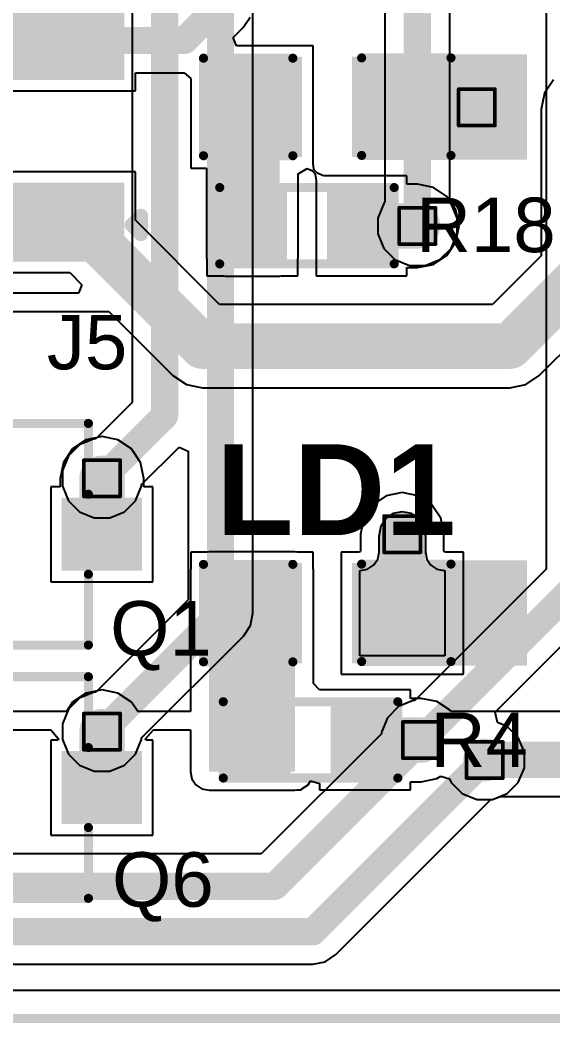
# Model space of a CAD drawing. Header units: inches. Extents: x -1 to 9.6, y 0 to 3.9.
# Drawn here: x 0.571 to 0.864, y -0.002 to 0.549 of the extents above; entities that cross this region are included whole.
import ezdxf

# ---------------------------------------------------------------- set-up
doc = ezdxf.new("R2010")
doc.units = ezdxf.units.IN
doc.header["$MEASUREMENT"] = 0
for name, color, linetype in [('Board Outline', 216, 'Continuous'), ('Bottom Layer', 5, 'Continuous'), ('Bottom Solder', 6, 'Continuous'), ('Drill Drawing', 1, 'Continuous'), ('Pad Holes', 156, 'Continuous'), ('Top Layer', 1, 'Continuous'), ('Top Overlay', 2, 'Continuous'), ('Top Paste', 8, 'Continuous'), ('Top Solder', 216, 'Continuous'), ('Via Holes', 16, 'Continuous')]:
    doc.layers.add(name, color=color, linetype=linetype)
doc.styles.add('Arial', font='', dxfattribs={"height": 0.2})
doc.styles.add('Arial_Bold', font='', dxfattribs={"height": 0.2})
doc.styles.get('Arial').set_extended_font_data('Arial')
doc.styles.get('Arial_Bold').set_extended_font_data('Arial', bold=True)

# ---------------------------------------------------------------- blocks, each defined once
blk = doc.blocks.new('R___0603_20')
at = {"layer": 'Top Layer'}
for points in [[(-0.015, 0.0175), (-0.015, -0.0175), (-0.045, -0.0175), (-0.045, 0.0175)], [(0.045, 0.0175), (0.045, -0.0175), (0.015, -0.0175), (0.015, 0.0175)]]:
    blk.add_hatch(color=1, dxfattribs=at).paths.add_polyline_path(points)
at = {"layer": 'Top Paste'}
for points in [[(-0.015, 0.0175), (-0.015, -0.0175), (-0.045, -0.0175), (-0.045, 0.0175)], [(0.045, 0.0175), (0.045, -0.0175), (0.015, -0.0175), (0.015, 0.0175)]]:
    blk.add_hatch(color=8, dxfattribs=at).paths.add_polyline_path(points)
at = {"layer": 'Top Solder'}
for points in [[(-0.011, 0.0215), (-0.011, -0.0215), (-0.049, -0.0215), (-0.049, 0.0215)], [(0.049, 0.0215), (0.049, -0.0215), (0.011, -0.0215), (0.011, 0.0215)]]:
    blk.add_hatch(color=216, dxfattribs=at).paths.add_polyline_path(points)
at = {"layer": 'Top Overlay', "const_width": 0.005}
for points in [[(-0.048, 0.021), (-0.048, -0.021)], [(0.048, 0.021), (-0.048, 0.021)], [(0.048, 0.021), (0.048, -0.021)], [(0.048, -0.021), (-0.048, -0.021)]]:
    blk.add_lwpolyline(points, dxfattribs=at)
at = {"layer": 'Top Overlay', "const_width": 0.0025}
for points in [[(-0.04925, 0.021, 1), (-0.04675, 0.021, 1)], [(-0.04925, 0.021, 1), (-0.04675, 0.021, 1)], [(0.04675, 0.021, 1), (0.04925, 0.021, 1)], [(0.04675, 0.021, 1), (0.04925, 0.021, 1)], [(-0.04925, -0.021, 1), (-0.04675, -0.021, 1)], [(-0.04925, -0.021, 1), (-0.04675, -0.021, 1)], [(0.04675, -0.021, 1), (0.04925, -0.021, 1)], [(0.04675, -0.021, 1), (0.04925, -0.021, 1)]]:
    blk.add_lwpolyline(points, format="xyb", close=True, dxfattribs=at)
blk = doc.blocks.new('R___0603_29')
at = {"layer": 'Top Layer'}
for points in [[(-0.015, 0.0175), (-0.015, -0.0175), (-0.045, -0.0175), (-0.045, 0.0175)], [(0.045, 0.0175), (0.045, -0.0175), (0.015, -0.0175), (0.015, 0.0175)]]:
    blk.add_hatch(color=1, dxfattribs=at).paths.add_polyline_path(points)
at = {"layer": 'Top Paste'}
for points in [[(-0.015, 0.0175), (-0.015, -0.0175), (-0.045, -0.0175), (-0.045, 0.0175)], [(0.045, 0.0175), (0.045, -0.0175), (0.015, -0.0175), (0.015, 0.0175)]]:
    blk.add_hatch(color=8, dxfattribs=at).paths.add_polyline_path(points)
at = {"layer": 'Top Solder'}
for points in [[(-0.011, 0.0215), (-0.011, -0.0215), (-0.049, -0.0215), (-0.049, 0.0215)], [(0.049, 0.0215), (0.049, -0.0215), (0.011, -0.0215), (0.011, 0.0215)]]:
    blk.add_hatch(color=216, dxfattribs=at).paths.add_polyline_path(points)
at = {"layer": 'Top Overlay', "const_width": 0.005}
for points in [[(-0.048, -0.021), (-0.048, 0.021)], [(-0.048, 0.021), (0.048, 0.021)], [(0.048, -0.021), (0.048, 0.021)], [(-0.048, -0.021), (0.048, -0.021)]]:
    blk.add_lwpolyline(points, dxfattribs=at)
at = {"layer": 'Top Overlay', "const_width": 0.0025}
for points in [[(-0.04925, 0.021, 1), (-0.04675, 0.021, 1)], [(-0.04925, 0.021, 1), (-0.04675, 0.021, 1)], [(0.04675, 0.021, 1), (0.04925, 0.021, 1)], [(0.04675, 0.021, 1), (0.04925, 0.021, 1)], [(-0.04925, -0.021, 1), (-0.04675, -0.021, 1)], [(-0.04925, -0.021, 1), (-0.04675, -0.021, 1)], [(0.04675, -0.021, 1), (0.04925, -0.021, 1)], [(0.04675, -0.021, 1), (0.04925, -0.021, 1)]]:
    blk.add_lwpolyline(points, format="xyb", close=True, dxfattribs=at)
blk = doc.blocks.new('SOT_23_32')
at = {"layer": 'Top Layer'}
for points in [[(-0.01614, 0.05748), (0.01614, 0.05748), (0.01614, 0.02126), (-0.01614, 0.02126)], [(-0.05354, -0.02126), (-0.02126, -0.02126), (-0.02126, -0.05748), (-0.05354, -0.05748)], [(0.02126, -0.02126), (0.05354, -0.02126), (0.05354, -0.05748), (0.02126, -0.05748)]]:
    blk.add_hatch(color=1, dxfattribs=at).paths.add_polyline_path(points)
at = {"layer": 'Top Paste'}
for points in [[(-0.01614, 0.05748), (0.01614, 0.05748), (0.01614, 0.02126), (-0.01614, 0.02126)], [(-0.05354, -0.02126), (-0.02126, -0.02126), (-0.02126, -0.05748), (-0.05354, -0.05748)], [(0.02126, -0.02126), (0.05354, -0.02126), (0.05354, -0.05748), (0.02126, -0.05748)]]:
    blk.add_hatch(color=8, dxfattribs=at).paths.add_polyline_path(points)
at = {"layer": 'Top Solder'}
for points in [[(-0.02014, 0.06148), (0.02014, 0.06148), (0.02014, 0.01726), (-0.02014, 0.01726)], [(-0.05754, -0.01726), (-0.01726, -0.01726), (-0.01726, -0.06148), (-0.05754, -0.06148)], [(0.01726, -0.01726), (0.05754, -0.01726), (0.05754, -0.06148), (0.01726, -0.06148)]]:
    blk.add_hatch(color=216, dxfattribs=at).paths.add_polyline_path(points)
at = {"layer": 'Top Overlay', "const_width": 0.005}
for points in [[(-0.061, -0.023), (-0.061, 0.032)], [(-0.022, 0.032), (-0.061, 0.032)], [(0.061, 0.032), (0.022, 0.032)], [(0.061, -0.023), (0.061, 0.032)], [(0.013, -0.031), (-0.013, -0.031)], [(-0.061, -0.046), (-0.066, -0.041)], [(-0.066, -0.051), (-0.066, -0.041)], [(-0.066, -0.051), (-0.061, -0.046)]]:
    blk.add_lwpolyline(points, dxfattribs=at)
at = {"layer": 'Top Overlay', "const_width": 0.0025}
for points in [[(-0.06225, 0.032, 1), (-0.05975, 0.032, 1)], [(-0.06225, 0.032, 1), (-0.05975, 0.032, 1)], [(-0.02325, 0.032, 1), (-0.02075, 0.032, 1)], [(0.02075, 0.032, 1), (0.02325, 0.032, 1)], [(0.05975, 0.032, 1), (0.06225, 0.032, 1)], [(0.05975, 0.032, 1), (0.06225, 0.032, 1)], [(-0.06225, -0.023, 1), (-0.05975, -0.023, 1)], [(0.05975, -0.023, 1), (0.06225, -0.023, 1)], [(-0.01425, -0.031, 1), (-0.01175, -0.031, 1)], [(0.01175, -0.031, 1), (0.01425, -0.031, 1)], [(-0.06725, -0.041, 1), (-0.06475, -0.041, 1)], [(-0.06725, -0.041, 1), (-0.06475, -0.041, 1)], [(-0.06225, -0.046, 1), (-0.05975, -0.046, 1)], [(-0.06225, -0.046, 1), (-0.05975, -0.046, 1)], [(-0.06725, -0.051, 1), (-0.06475, -0.051, 1)], [(-0.06725, -0.051, 1), (-0.06475, -0.051, 1)]]:
    blk.add_lwpolyline(points, format="xyb", close=True, dxfattribs=at)
blk = doc.blocks.new('SOT_23_35')
at = {"layer": 'Top Layer'}
for points in [[(-0.01614, 0.05748), (0.01614, 0.05748), (0.01614, 0.02126), (-0.01614, 0.02126)], [(-0.05354, -0.02126), (-0.02126, -0.02126), (-0.02126, -0.05748), (-0.05354, -0.05748)], [(0.02126, -0.02126), (0.05354, -0.02126), (0.05354, -0.05748), (0.02126, -0.05748)]]:
    blk.add_hatch(color=1, dxfattribs=at).paths.add_polyline_path(points)
at = {"layer": 'Top Paste'}
for points in [[(-0.01614, 0.05748), (0.01614, 0.05748), (0.01614, 0.02126), (-0.01614, 0.02126)], [(-0.05354, -0.02126), (-0.02126, -0.02126), (-0.02126, -0.05748), (-0.05354, -0.05748)], [(0.02126, -0.02126), (0.05354, -0.02126), (0.05354, -0.05748), (0.02126, -0.05748)]]:
    blk.add_hatch(color=8, dxfattribs=at).paths.add_polyline_path(points)
at = {"layer": 'Top Solder'}
for points in [[(-0.02014, 0.06148), (0.02014, 0.06148), (0.02014, 0.01726), (-0.02014, 0.01726)], [(-0.05754, -0.01726), (-0.01726, -0.01726), (-0.01726, -0.06148), (-0.05754, -0.06148)], [(0.01726, -0.01726), (0.05754, -0.01726), (0.05754, -0.06148), (0.01726, -0.06148)]]:
    blk.add_hatch(color=216, dxfattribs=at).paths.add_polyline_path(points)
at = {"layer": 'Top Overlay', "const_width": 0.005}
for points in [[(-0.022, 0.032), (-0.061, 0.032)], [(-0.061, -0.023), (-0.061, 0.032)], [(0.061, 0.032), (0.022, 0.032)], [(0.061, -0.023), (0.061, 0.032)], [(0.013, -0.031), (-0.013, -0.031)], [(-0.066, -0.051), (-0.066, -0.041)], [(-0.061, -0.046), (-0.066, -0.041)], [(-0.066, -0.051), (-0.061, -0.046)]]:
    blk.add_lwpolyline(points, dxfattribs=at)
at = {"layer": 'Top Overlay', "const_width": 0.0025}
for points in [[(-0.06225, 0.032, 1), (-0.05975, 0.032, 1)], [(-0.06225, 0.032, 1), (-0.05975, 0.032, 1)], [(-0.02325, 0.032, 1), (-0.02075, 0.032, 1)], [(0.02075, 0.032, 1), (0.02325, 0.032, 1)], [(0.05975, 0.032, 1), (0.06225, 0.032, 1)], [(0.05975, 0.032, 1), (0.06225, 0.032, 1)], [(-0.06225, -0.023, 1), (-0.05975, -0.023, 1)], [(0.05975, -0.023, 1), (0.06225, -0.023, 1)], [(-0.01425, -0.031, 1), (-0.01175, -0.031, 1)], [(0.01175, -0.031, 1), (0.01425, -0.031, 1)], [(-0.06725, -0.041, 1), (-0.06475, -0.041, 1)], [(-0.06725, -0.041, 1), (-0.06475, -0.041, 1)], [(-0.06225, -0.046, 1), (-0.05975, -0.046, 1)], [(-0.06225, -0.046, 1), (-0.05975, -0.046, 1)], [(-0.06725, -0.051, 1), (-0.06475, -0.051, 1)], [(-0.06725, -0.051, 1), (-0.06475, -0.051, 1)]]:
    blk.add_lwpolyline(points, format="xyb", close=True, dxfattribs=at)
blk = doc.blocks.new('LED_0805_40')
at = {"layer": 'Top Layer'}
for points in [[(-0.06496, 0.02362), (-0.01772, 0.02362), (-0.01772, -0.02362), (-0.06496, -0.02362)], [(0.01772, 0.02362), (0.06496, 0.02362), (0.06496, -0.02362), (0.01772, -0.02362)]]:
    blk.add_hatch(color=1, dxfattribs=at).paths.add_polyline_path(points)
at = {"layer": 'Top Overlay'}
blk.add_hatch(color=2, dxfattribs=at).paths.add_polyline_path([(0.06815, -0.02899), (0.11, -0.02899), (0.11, 0.02901), (0.06815, 0.02901)])
at = {"layer": 'Top Paste'}
for points in [[(-0.06496, 0.02362), (-0.01772, 0.02362), (-0.01772, -0.02362), (-0.06496, -0.02362)], [(0.01772, 0.02362), (0.06496, 0.02362), (0.06496, -0.02362), (0.01772, -0.02362)]]:
    blk.add_hatch(color=8, dxfattribs=at).paths.add_polyline_path(points)
at = {"layer": 'Top Solder'}
for points in [[(-0.06896, 0.02762), (-0.01372, 0.02762), (-0.01372, -0.02762), (-0.06896, -0.02762)], [(0.01372, 0.02762), (0.06896, 0.02762), (0.06896, -0.02762), (0.01372, -0.02762)]]:
    blk.add_hatch(color=216, dxfattribs=at).paths.add_polyline_path(points)
at = {"layer": 'Top Overlay', "const_width": 0.005}
for points in [[(-0.068, -0.02683), (-0.068, 0.02683)], [(-0.068, 0.02683), (-0.01885, 0.02683)], [(0.019, 0.027), (0.06815, 0.027)], [(0.06815, -0.02666), (0.06815, 0.027)], [(-0.068, -0.02683), (-0.01885, -0.02683)], [(0.019, -0.02666), (0.06815, -0.02666)]]:
    blk.add_lwpolyline(points, dxfattribs=at)
at = {"layer": 'Top Overlay', "const_width": 0.0025}
for points in [[(-0.06925, 0.02683, 1), (-0.06675, 0.02683, 1)], [(-0.06925, 0.02683, 1), (-0.06675, 0.02683, 1)], [(-0.0201, 0.02683, 1), (-0.0176, 0.02683, 1)], [(0.01775, 0.027, 1), (0.02025, 0.027, 1)], [(0.0669, 0.027, 1), (0.0694, 0.027, 1)], [(0.0669, 0.027, 1), (0.0694, 0.027, 1)], [(-0.06925, -0.02683, 1), (-0.06675, -0.02683, 1)], [(-0.06925, -0.02683, 1), (-0.06675, -0.02683, 1)], [(-0.0201, -0.02683, 1), (-0.0176, -0.02683, 1)], [(0.01775, -0.02666, 1), (0.02025, -0.02666, 1)], [(0.0669, -0.02666, 1), (0.0694, -0.02666, 1)], [(0.0669, -0.02666, 1), (0.0694, -0.02666, 1)]]:
    blk.add_lwpolyline(points, format="xyb", close=True, dxfattribs=at)
blk = doc.blocks.new('LED_0805_41')
at = {"layer": 'Top Layer'}
for points in [[(-0.06496, 0.02362), (-0.01772, 0.02362), (-0.01772, -0.02362), (-0.06496, -0.02362)], [(0.01772, 0.02362), (0.06496, 0.02362), (0.06496, -0.02362), (0.01772, -0.02362)]]:
    blk.add_hatch(color=1, dxfattribs=at).paths.add_polyline_path(points)
at = {"layer": 'Top Overlay'}
blk.add_hatch(color=2, dxfattribs=at).paths.add_polyline_path([(0.06814, -0.02899), (0.11, -0.02899), (0.11, 0.02901), (0.06814, 0.02901)])
at = {"layer": 'Top Paste'}
for points in [[(-0.06496, 0.02362), (-0.01772, 0.02362), (-0.01772, -0.02362), (-0.06496, -0.02362)], [(0.01772, 0.02362), (0.06496, 0.02362), (0.06496, -0.02362), (0.01772, -0.02362)]]:
    blk.add_hatch(color=8, dxfattribs=at).paths.add_polyline_path(points)
at = {"layer": 'Top Solder'}
for points in [[(-0.06896, 0.02762), (-0.01372, 0.02762), (-0.01372, -0.02762), (-0.06896, -0.02762)], [(0.01372, 0.02762), (0.06896, 0.02762), (0.06896, -0.02762), (0.01372, -0.02762)]]:
    blk.add_hatch(color=216, dxfattribs=at).paths.add_polyline_path(points)
at = {"layer": 'Top Overlay', "const_width": 0.005}
for points in [[(-0.068, -0.02683), (-0.068, 0.02683)], [(-0.068, 0.02683), (-0.01885, 0.02683)], [(0.019, 0.027), (0.06815, 0.027)], [(0.06815, -0.02666), (0.06815, 0.027)], [(-0.068, -0.02683), (-0.01885, -0.02683)], [(0.019, -0.02666), (0.06815, -0.02666)]]:
    blk.add_lwpolyline(points, dxfattribs=at)
at = {"layer": 'Top Overlay', "const_width": 0.0025}
for points in [[(-0.06925, 0.02683, 1), (-0.06675, 0.02683, 1)], [(-0.06925, 0.02683, 1), (-0.06675, 0.02683, 1)], [(-0.0201, 0.02683, 1), (-0.0176, 0.02683, 1)], [(0.01775, 0.027, 1), (0.02025, 0.027, 1)], [(0.0669, 0.027, 1), (0.0694, 0.027, 1)], [(0.0669, 0.027, 1), (0.0694, 0.027, 1)], [(-0.06925, -0.02683, 1), (-0.06675, -0.02683, 1)], [(-0.06925, -0.02683, 1), (-0.06675, -0.02683, 1)], [(-0.0201, -0.02683, 1), (-0.0176, -0.02683, 1)], [(0.01775, -0.02666, 1), (0.02025, -0.02666, 1)], [(0.0669, -0.02666, 1), (0.0694, -0.02666, 1)], [(0.0669, -0.02666, 1), (0.0694, -0.02666, 1)]]:
    blk.add_lwpolyline(points, format="xyb", close=True, dxfattribs=at)
blk = doc.blocks.new('610010243021_42')
at = {"layer": 'Bottom Solder'}
h = blk.add_hatch(color=6, dxfattribs=at)
edge = h.paths.add_edge_path()
edge.add_arc((-0.05, 0.2), 0.004, 0, 360)
h = blk.add_hatch(color=6, dxfattribs=at)
edge = h.paths.add_edge_path()
edge.add_arc((0.05, 0.2), 0.004, 0, 360)
h = blk.add_hatch(color=6, dxfattribs=at)
edge = h.paths.add_edge_path()
edge.add_arc((-0.05, 0.1), 0.004, 0, 360)
h = blk.add_hatch(color=6, dxfattribs=at)
edge = h.paths.add_edge_path()
edge.add_arc((0.05, 0.1), 0.004, 0, 360)
h = blk.add_hatch(color=6, dxfattribs=at)
edge = h.paths.add_edge_path()
edge.add_arc((-0.05, 0), 0.004, 0, 360)
h = blk.add_hatch(color=6, dxfattribs=at)
edge = h.paths.add_edge_path()
edge.add_arc((0.05, 0), 0.004, 0, 360)
h = blk.add_hatch(color=6, dxfattribs=at)
edge = h.paths.add_edge_path()
edge.add_arc((-0.05, -0.1), 0.004, 0, 360)
h = blk.add_hatch(color=6, dxfattribs=at)
edge = h.paths.add_edge_path()
edge.add_arc((0.05, -0.1), 0.004, 0, 360)
h = blk.add_hatch(color=6, dxfattribs=at)
edge = h.paths.add_edge_path()
edge.add_arc((-0.05, -0.2), 0.004, 0, 360)
h = blk.add_hatch(color=6, dxfattribs=at)
edge = h.paths.add_edge_path()
edge.add_arc((0.05, -0.2), 0.004, 0, 360)
at = {"layer": 'Pad Holes'}
h = blk.add_hatch(color=7, dxfattribs=at)
edge = h.paths.add_edge_path()
edge.add_arc((-0.05, 0.2), 0.02165, 0, 360)
h = blk.add_hatch(color=7, dxfattribs=at)
edge = h.paths.add_edge_path()
edge.add_arc((0.05, 0.2), 0.02165, 0, 360)
h = blk.add_hatch(color=7, dxfattribs=at)
edge = h.paths.add_edge_path()
edge.add_arc((-0.05, 0.1), 0.02165, 0, 360)
h = blk.add_hatch(color=7, dxfattribs=at)
edge = h.paths.add_edge_path()
edge.add_arc((0.05, 0.1), 0.02165, 0, 360)
h = blk.add_hatch(color=7, dxfattribs=at)
edge = h.paths.add_edge_path()
edge.add_arc((-0.05, 0), 0.02165, 0, 360)
h = blk.add_hatch(color=7, dxfattribs=at)
edge = h.paths.add_edge_path()
edge.add_arc((0.05, 0), 0.02165, 0, 360)
h = blk.add_hatch(color=7, dxfattribs=at)
edge = h.paths.add_edge_path()
edge.add_arc((-0.05, -0.1), 0.02165, 0, 360)
h = blk.add_hatch(color=7, dxfattribs=at)
edge = h.paths.add_edge_path()
edge.add_arc((0.05, -0.1), 0.02165, 0, 360)
h = blk.add_hatch(color=7, dxfattribs=at)
edge = h.paths.add_edge_path()
edge.add_arc((-0.05, -0.2), 0.02165, 0, 360)
h = blk.add_hatch(color=7, dxfattribs=at)
edge = h.paths.add_edge_path()
edge.add_arc((0.05, -0.2), 0.02165, 0, 360)
at = {"layer": 'Top Layer'}
for points in [[(-0.16142, 0.18228), (-0.16142, 0.21772), (-0.09055, 0.21772), (-0.09055, 0.18228)], [(0.09055, 0.18228), (0.09055, 0.21772), (0.16142, 0.21772), (0.16142, 0.18228)], [(-0.16142, 0.08228), (-0.16142, 0.11772), (-0.09055, 0.11772), (-0.09055, 0.08228)], [(0.09055, 0.08228), (0.09055, 0.11772), (0.16142, 0.11772), (0.16142, 0.08228)], [(-0.16142, -0.01772), (-0.16142, 0.01772), (-0.09055, 0.01772), (-0.09055, -0.01772)], [(0.09055, -0.01772), (0.09055, 0.01772), (0.16142, 0.01772), (0.16142, -0.01772)], [(-0.16142, -0.11772), (-0.16142, -0.08228), (-0.09055, -0.08228), (-0.09055, -0.11772)], [(0.09055, -0.11772), (0.09055, -0.08228), (0.16142, -0.08228), (0.16142, -0.11772)], [(-0.16142, -0.21772), (-0.16142, -0.18228), (-0.09055, -0.18228), (-0.09055, -0.21772)], [(0.09055, -0.21772), (0.09055, -0.18228), (0.16142, -0.18228), (0.16142, -0.21772)]]:
    blk.add_hatch(color=1, dxfattribs=at).paths.add_polyline_path(points)
at = {"layer": 'Top Paste'}
for points in [[(-0.16142, 0.18228), (-0.16142, 0.21772), (-0.09055, 0.21772), (-0.09055, 0.18228)], [(0.09055, 0.18228), (0.09055, 0.21772), (0.16142, 0.21772), (0.16142, 0.18228)], [(-0.16142, 0.08228), (-0.16142, 0.11772), (-0.09055, 0.11772), (-0.09055, 0.08228)], [(0.09055, 0.08228), (0.09055, 0.11772), (0.16142, 0.11772), (0.16142, 0.08228)], [(-0.16142, -0.01772), (-0.16142, 0.01772), (-0.09055, 0.01772), (-0.09055, -0.01772)], [(0.09055, -0.01772), (0.09055, 0.01772), (0.16142, 0.01772), (0.16142, -0.01772)], [(-0.16142, -0.11772), (-0.16142, -0.08228), (-0.09055, -0.08228), (-0.09055, -0.11772)], [(0.09055, -0.11772), (0.09055, -0.08228), (0.16142, -0.08228), (0.16142, -0.11772)], [(-0.16142, -0.21772), (-0.16142, -0.18228), (-0.09055, -0.18228), (-0.09055, -0.21772)], [(0.09055, -0.21772), (0.09055, -0.18228), (0.16142, -0.18228), (0.16142, -0.21772)]]:
    blk.add_hatch(color=8, dxfattribs=at).paths.add_polyline_path(points)
at = {"layer": 'Top Solder'}
for points in [[(-0.16542, 0.17828), (-0.16542, 0.22172), (-0.08655, 0.22172), (-0.08655, 0.17828)], [(0.08655, 0.17828), (0.08655, 0.22172), (0.16542, 0.22172), (0.16542, 0.17828)], [(-0.16542, 0.07828), (-0.16542, 0.12172), (-0.08655, 0.12172), (-0.08655, 0.07828)], [(0.08655, 0.07828), (0.08655, 0.12172), (0.16542, 0.12172), (0.16542, 0.07828)], [(-0.16542, -0.02172), (-0.16542, 0.02172), (-0.08655, 0.02172), (-0.08655, -0.02172)], [(0.08655, -0.02172), (0.08655, 0.02172), (0.16542, 0.02172), (0.16542, -0.02172)], [(-0.16542, -0.12172), (-0.16542, -0.07828), (-0.08655, -0.07828), (-0.08655, -0.12172)], [(0.08655, -0.12172), (0.08655, -0.07828), (0.16542, -0.07828), (0.16542, -0.12172)], [(-0.16542, -0.22172), (-0.16542, -0.17828), (-0.08655, -0.17828), (-0.08655, -0.22172)], [(0.08655, -0.22172), (0.08655, -0.17828), (0.16542, -0.17828), (0.16542, -0.22172)]]:
    blk.add_hatch(color=216, dxfattribs=at).paths.add_polyline_path(points)
h = blk.add_hatch(color=216, dxfattribs=at)
edge = h.paths.add_edge_path()
edge.add_arc((-0.05, 0.2), 0.004, 0, 360)
h = blk.add_hatch(color=216, dxfattribs=at)
edge = h.paths.add_edge_path()
edge.add_arc((0.05, 0.2), 0.004, 0, 360)
h = blk.add_hatch(color=216, dxfattribs=at)
edge = h.paths.add_edge_path()
edge.add_arc((-0.05, 0.1), 0.004, 0, 360)
h = blk.add_hatch(color=216, dxfattribs=at)
edge = h.paths.add_edge_path()
edge.add_arc((0.05, 0.1), 0.004, 0, 360)
h = blk.add_hatch(color=216, dxfattribs=at)
edge = h.paths.add_edge_path()
edge.add_arc((-0.05, 0), 0.004, 0, 360)
h = blk.add_hatch(color=216, dxfattribs=at)
edge = h.paths.add_edge_path()
edge.add_arc((0.05, 0), 0.004, 0, 360)
h = blk.add_hatch(color=216, dxfattribs=at)
edge = h.paths.add_edge_path()
edge.add_arc((-0.05, -0.1), 0.004, 0, 360)
h = blk.add_hatch(color=216, dxfattribs=at)
edge = h.paths.add_edge_path()
edge.add_arc((0.05, -0.1), 0.004, 0, 360)
h = blk.add_hatch(color=216, dxfattribs=at)
edge = h.paths.add_edge_path()
edge.add_arc((-0.05, -0.2), 0.004, 0, 360)
h = blk.add_hatch(color=216, dxfattribs=at)
edge = h.paths.add_edge_path()
edge.add_arc((0.05, -0.2), 0.004, 0, 360)
at = {"layer": 'Top Overlay'}
for points, const_width in [([(0, 0.25), (-0.09843, 0.25)], 0.005), ([(0.09843, 0.25), (0, 0.25)], 0.005), ([(-0.1695, 0.2015), (-0.1745, 0.2065)], 0.00787), ([(-0.1745, 0.2065), (-0.1745, 0.1965)], 0.00787), ([(-0.1695, 0.2015), (-0.1745, 0.1965)], 0.00787), ([(0, -0.25), (-0.09843, -0.25)], 0.005), ([(0.09843, -0.25), (0, -0.25)], 0.005)]:
    blk.add_lwpolyline(points, dxfattribs=dict(at, const_width=const_width))
for points, const_width in [([(-0.09968, 0.25, 1), (-0.09718, 0.25, 1)], 0.0025), ([(-0.00125, 0.25, 1), (0.00125, 0.25, 1)], 0.0025), ([(-0.00125, 0.25, 1), (0.00125, 0.25, 1)], 0.0025), ([(0.09718, 0.25, 1), (0.09968, 0.25, 1)], 0.0025), ([(-0.17647, 0.2065, 1), (-0.17253, 0.2065, 1)], 0.00394), ([(-0.17647, 0.2065, 1), (-0.17253, 0.2065, 1)], 0.00394), ([(-0.17147, 0.2015, 1), (-0.16753, 0.2015, 1)], 0.00394), ([(-0.17147, 0.2015, 1), (-0.16753, 0.2015, 1)], 0.00394), ([(-0.17647, 0.1965, 1), (-0.17253, 0.1965, 1)], 0.00394), ([(-0.17647, 0.1965, 1), (-0.17253, 0.1965, 1)], 0.00394), ([(-0.09968, -0.25, 1), (-0.09718, -0.25, 1)], 0.0025), ([(-0.00125, -0.25, 1), (0.00125, -0.25, 1)], 0.0025), ([(-0.00125, -0.25, 1), (0.00125, -0.25, 1)], 0.0025), ([(0.09718, -0.25, 1), (0.09968, -0.25, 1)], 0.0025)]:
    blk.add_lwpolyline(points, format="xyb", close=True, dxfattribs=dict(at, const_width=const_width))

msp = doc.modelspace()

# ---------------------------------------------------------------- hatches: boundary and pattern name
at = {"layer": 'Bottom Layer'}
h = msp.add_hatch(color=5, dxfattribs=at)
edge = h.paths.add_edge_path()
edge.add_arc((0.82198, 0.50142), 0.01181, 0, 360)
h = msp.add_hatch(color=5, dxfattribs=at)
edge = h.paths.add_edge_path()
edge.add_arc((0.78932, 0.43617), 0.01181, 0, 360)
h = msp.add_hatch(color=5, dxfattribs=at)
edge = h.paths.add_edge_path()
edge.add_arc((0.61581, 0.29725), 0.01181, 0, 360)
h = msp.add_hatch(color=5, dxfattribs=at)
edge = h.paths.add_edge_path()
edge.add_arc((0.78097, 0.26649), 0.01181, 0, 360)
h = msp.add_hatch(color=5, dxfattribs=at)
edge = h.paths.add_edge_path()
edge.add_arc((0.61581, 0.15784), 0.01181, 0, 360)
h = msp.add_hatch(color=5, dxfattribs=at)
edge = h.paths.add_edge_path()
edge.add_arc((0.7913, 0.15317), 0.01181, 0, 360)
h = msp.add_hatch(color=5, dxfattribs=at)
edge = h.paths.add_edge_path()
edge.add_arc((0.82632, 0.14221), 0.01181, 0, 360)
at = {"layer": 'Top Layer'}
h = msp.add_hatch(color=1, dxfattribs=at)
edge = h.paths.add_edge_path()
edge.add_arc((0.82198, 0.50142), 0.01181, 0, 360)
for points in [[(0.68355, 0.4188), (0.71355, 0.4188), (0.71355, 0.5004), (0.68355, 0.5004)], [(0.67467, 0.1358), (0.72192, 0.1358), (0.72192, 0.24669), (0.67467, 0.24669)], [(0.92635, 0.13231), (0.92635, 0.15224), (0.82632, 0.15224), (0.82632, 0.13231)]]:
    msp.add_hatch(color=1, dxfattribs=at).paths.add_polyline_path(points)
h = msp.add_hatch(color=1, dxfattribs=at)
edge = h.paths.add_edge_path()
edge.add_arc((0.78932, 0.43617), 0.01181, 0, 360)
h = msp.add_hatch(color=1, dxfattribs=at)
edge = h.paths.add_edge_path()
edge.add_arc((0.61581, 0.29725), 0.01181, 0, 360)
h = msp.add_hatch(color=1, dxfattribs=at)
edge = h.paths.add_edge_path()
edge.add_arc((0.78097, 0.26649), 0.01181, 0, 360)
h = msp.add_hatch(color=1, dxfattribs=at)
edge = h.paths.add_edge_path()
edge.add_arc((0.61581, 0.15784), 0.01181, 0, 360)
h = msp.add_hatch(color=1, dxfattribs=at)
edge = h.paths.add_edge_path()
edge.add_arc((0.7913, 0.15317), 0.01181, 0, 360)
h = msp.add_hatch(color=1, dxfattribs=at)
edge = h.paths.add_edge_path()
edge.add_arc((0.82632, 0.14221), 0.01181, 0, 360)
at = {"layer": 'Via Holes'}
h = msp.add_hatch(color=7, dxfattribs=at)
edge = h.paths.add_edge_path()
edge.add_arc((0.82198, 0.50142), 0.00591, 0, 360)
h = msp.add_hatch(color=7, dxfattribs=at)
edge = h.paths.add_edge_path()
edge.add_arc((0.78932, 0.43617), 0.00591, 0, 360)
h = msp.add_hatch(color=7, dxfattribs=at)
edge = h.paths.add_edge_path()
edge.add_arc((0.61581, 0.29725), 0.00591, 0, 360)
h = msp.add_hatch(color=7, dxfattribs=at)
edge = h.paths.add_edge_path()
edge.add_arc((0.78097, 0.26649), 0.00591, 0, 360)
h = msp.add_hatch(color=7, dxfattribs=at)
edge = h.paths.add_edge_path()
edge.add_arc((0.61581, 0.15784), 0.00591, 0, 360)
h = msp.add_hatch(color=7, dxfattribs=at)
edge = h.paths.add_edge_path()
edge.add_arc((0.7913, 0.15317), 0.00591, 0, 360)
h = msp.add_hatch(color=7, dxfattribs=at)
edge = h.paths.add_edge_path()
edge.add_arc((0.82632, 0.14221), 0.00591, 0, 360)

# ---------------------------------------------------------------- linework, layer by layer
at = {"layer": 'Board Outline', "const_width": 0.005}
msp.add_lwpolyline([(0.23154, 0), (2.21124, 0)], dxfattribs=at)
at = {"layer": 'Bottom Layer'}
for p, q in [((0.69884, 0.22303), (0.69884, 0.69029)), ((0.63237, 0.6132), (0.63237, 0.33904)), ((0.86016, 0.61134), (0.86016, 0.24726)), ((0.77147, 0.57259), (0.77147, 0.44917)), ((0.80716, 0.44917), (0.80716, 0.5652)), ((0.77083, 0.44852), (0.76751, 0.44051)), ((0.77147, 0.44917), (0.77083, 0.44852)), ((0.80781, 0.44852), (0.80716, 0.44917)), ((0.81113, 0.44051), (0.80781, 0.44852)), ((0.76751, 0.44051), (0.76751, 0.43183)), ((0.81113, 0.43183), (0.81113, 0.44051)), ((0.76751, 0.43183), (0.77083, 0.42381)), ((0.80781, 0.42381), (0.81113, 0.43183)), ((0.77083, 0.42381), (0.77696, 0.41768)), ((0.80167, 0.41768), (0.80781, 0.42381)), ((0.77696, 0.41768), (0.78498, 0.41436)), ((0.78498, 0.41436), (0.79365, 0.41436)), ((0.79365, 0.41436), (0.80167, 0.41768)), ((0.63237, 0.33904), (0.61239, 0.31906)), ((0.60346, 0.31574), (0.59732, 0.3096)), ((0.61148, 0.31906), (0.60346, 0.31574)), ((0.61239, 0.31906), (0.61148, 0.31906)), ((0.59732, 0.3096), (0.594, 0.30159)), ((0.63762, 0.29383), (0.65816, 0.31436)), ((0.65816, 0.31436), (0.66316, 0.31229)), ((0.66316, 0.31229), (0.66316, 0.23042)), ((0.594, 0.30159), (0.594, 0.29291)), ((0.594, 0.29291), (0.59732, 0.28489)), ((0.6343, 0.28489), (0.63762, 0.29291)), ((0.63762, 0.29291), (0.63762, 0.29383)), ((0.59732, 0.28489), (0.60346, 0.27876)), ((0.62817, 0.27876), (0.6343, 0.28489)), ((0.60346, 0.27876), (0.61148, 0.27544)), ((0.62015, 0.27544), (0.62817, 0.27876)), ((0.61148, 0.27544), (0.62015, 0.27544)), ((0.86016, 0.24726), (0.78787, 0.17498)), ((0.66316, 0.23042), (0.61239, 0.17965)), ((0.832, 0.16864), (0.89062, 0.22725)), ((0.69748, 0.2162), (0.69884, 0.22303)), ((0.69362, 0.21041), (0.69748, 0.2162)), ((0.63762, 0.15442), (0.69362, 0.21041)), ((0.69362, 0.21041), (0.69362, 0.21041)), ((0.61148, 0.17965), (0.60346, 0.17633)), ((0.61239, 0.17965), (0.61148, 0.17965)), ((0.60346, 0.17633), (0.59732, 0.1702)), ((0.77894, 0.17166), (0.77281, 0.16552)), ((0.78696, 0.17498), (0.77894, 0.17166)), ((0.78787, 0.17498), (0.78696, 0.17498)), ((0.59732, 0.1702), (0.594, 0.16218)), ((0.83334, 0.16291), (0.832, 0.16864)), ((0.594, 0.16218), (0.594, 0.1535)), ((0.77281, 0.16552), (0.76949, 0.1575)), ((0.83868, 0.1607), (0.83334, 0.16291)), ((0.84482, 0.15456), (0.83868, 0.1607)), ((0.76949, 0.15659), (0.70344, 0.09054)), ((0.76949, 0.1575), (0.76949, 0.15659)), ((0.84814, 0.14655), (0.84482, 0.15456)), ((0.594, 0.1535), (0.59732, 0.14549)), ((0.6343, 0.14549), (0.63762, 0.1535)), ((0.63762, 0.1535), (0.63762, 0.15442)), ((0.59732, 0.14549), (0.60346, 0.13935)), ((0.62817, 0.13935), (0.6343, 0.14549)), ((0.84814, 0.13787), (0.84814, 0.14655)), ((0.60346, 0.13935), (0.61148, 0.13603)), ((0.62015, 0.13603), (0.62817, 0.13935)), ((0.61148, 0.13603), (0.62015, 0.13603)), ((0.84482, 0.12985), (0.84814, 0.13787)), ((0.83868, 0.12372), (0.84482, 0.12985)), ((0.83066, 0.1204), (0.83868, 0.12372)), ((0.74444, 0.03508), (0.82975, 0.1204)), ((0.82975, 0.1204), (0.83066, 0.1204)), ((0.70344, 0.09054), (0.46659, 0.09054)), ((0.73865, 0.03122), (0.74444, 0.03508)), ((0.44885, 0.02986), (0.73182, 0.02986)), ((0.73182, 0.02986), (0.73865, 0.03122)), ((2.19594, 0.01529), (0.24683, 0.01529))]:
    msp.add_line(p, q, dxfattribs=at)
at = {"layer": 'Bottom Layer', "const_width": 0.015}
for points in [[(0.681, 0.22303), (0.681, 0.69029)], [(0.65021, 0.33165), (0.65021, 0.62059)], [(0.78932, 0.43617), (0.78932, 0.57259)], [(0.61581, 0.29725), (0.65021, 0.33165)], [(0.7913, 0.15317), (0.878, 0.23987)], [(0.61581, 0.15784), (0.681, 0.22303)], [(0.71083, 0.0727), (0.7913, 0.15317)], [(0.73182, 0.0477), (0.82632, 0.14221)], [(0.4592, 0.0727), (0.71083, 0.0727)], [(0.44884, 0.0477), (0.73182, 0.0477)]]:
    msp.add_lwpolyline(points, dxfattribs=at)
at = {"layer": 'Bottom Layer', "const_width": 0.0075}
for points in [[(0.78557, 0.43617, 1), (0.79307, 0.43617, 1)], [(0.64646, 0.33165, 1), (0.65396, 0.33165, 1)], [(0.64646, 0.33165, 1), (0.65396, 0.33165, 1)], [(0.61206, 0.29725, 1), (0.61956, 0.29725, 1)], [(0.67725, 0.22303, 1), (0.68475, 0.22303, 1)], [(0.67725, 0.22303, 1), (0.68475, 0.22303, 1)], [(0.61206, 0.15784, 1), (0.61956, 0.15784, 1)], [(0.78755, 0.15317, 1), (0.79505, 0.15317, 1)], [(0.78755, 0.15317, 1), (0.79505, 0.15317, 1)], [(0.82257, 0.14221, 1), (0.83007, 0.14221, 1)], [(0.70708, 0.0727, 1), (0.71458, 0.0727, 1)], [(0.70708, 0.0727, 1), (0.71458, 0.0727, 1)], [(0.72807, 0.0477, 1), (0.73557, 0.0477, 1)], [(0.72807, 0.0477, 1), (0.73557, 0.0477, 1)]]:
    msp.add_lwpolyline(points, format="xyb", close=True, dxfattribs=at)
at = {"layer": 'Drill Drawing', "const_width": 0.002}
for points in [[(0.81198, 0.51142), (0.83198, 0.51142)], [(0.81198, 0.49142), (0.81198, 0.51142)], [(0.83198, 0.49142), (0.83198, 0.51142)], [(0.81198, 0.49142), (0.83198, 0.49142)], [(0.77932, 0.44617), (0.79932, 0.44617)], [(0.77932, 0.42617), (0.77932, 0.44617)], [(0.79932, 0.42617), (0.79932, 0.44617)], [(0.77932, 0.42617), (0.79932, 0.42617)], [(0.60581, 0.30725), (0.62581, 0.30725)], [(0.60581, 0.28725), (0.60581, 0.30725)], [(0.62581, 0.28725), (0.62581, 0.30725)], [(0.60581, 0.28725), (0.62581, 0.28725)], [(0.77097, 0.27649), (0.79097, 0.27649)], [(0.77097, 0.25649), (0.77097, 0.27649)], [(0.79097, 0.25649), (0.79097, 0.27649)], [(0.77097, 0.25649), (0.79097, 0.25649)], [(0.60581, 0.16784), (0.62581, 0.16784)], [(0.60581, 0.14784), (0.60581, 0.16784)], [(0.62581, 0.14784), (0.62581, 0.16784)], [(0.7813, 0.16317), (0.8013, 0.16317)], [(0.7813, 0.14317), (0.7813, 0.16317)], [(0.8013, 0.14317), (0.8013, 0.16317)], [(0.81632, 0.15221), (0.83632, 0.15221)], [(0.81632, 0.13221), (0.81632, 0.15221)], [(0.83632, 0.13221), (0.83632, 0.15221)], [(0.60581, 0.14784), (0.62581, 0.14784)], [(0.7813, 0.14317), (0.8013, 0.14317)], [(0.81632, 0.13221), (0.83632, 0.13221)]]:
    msp.add_lwpolyline(points, dxfattribs=at)
at = {"layer": 'Drill Drawing', "const_width": 0.001}
for points in [[(0.81148, 0.51142, 1), (0.81248, 0.51142, 1)], [(0.81148, 0.51142, 1), (0.81248, 0.51142, 1)], [(0.83148, 0.51142, 1), (0.83248, 0.51142, 1)], [(0.83148, 0.51142, 1), (0.83248, 0.51142, 1)], [(0.81148, 0.49142, 1), (0.81248, 0.49142, 1)], [(0.81148, 0.49142, 1), (0.81248, 0.49142, 1)], [(0.83148, 0.49142, 1), (0.83248, 0.49142, 1)], [(0.83148, 0.49142, 1), (0.83248, 0.49142, 1)], [(0.77882, 0.44617, 1), (0.77982, 0.44617, 1)], [(0.77882, 0.44617, 1), (0.77982, 0.44617, 1)], [(0.79882, 0.44617, 1), (0.79982, 0.44617, 1)], [(0.79882, 0.44617, 1), (0.79982, 0.44617, 1)], [(0.77882, 0.42617, 1), (0.77982, 0.42617, 1)], [(0.77882, 0.42617, 1), (0.77982, 0.42617, 1)], [(0.79882, 0.42617, 1), (0.79982, 0.42617, 1)], [(0.79882, 0.42617, 1), (0.79982, 0.42617, 1)], [(0.60531, 0.30725, 1), (0.60631, 0.30725, 1)], [(0.60531, 0.30725, 1), (0.60631, 0.30725, 1)], [(0.62531, 0.30725, 1), (0.62631, 0.30725, 1)], [(0.62531, 0.30725, 1), (0.62631, 0.30725, 1)], [(0.60531, 0.28725, 1), (0.60631, 0.28725, 1)], [(0.60531, 0.28725, 1), (0.60631, 0.28725, 1)], [(0.62531, 0.28725, 1), (0.62631, 0.28725, 1)], [(0.62531, 0.28725, 1), (0.62631, 0.28725, 1)], [(0.77047, 0.27649, 1), (0.77147, 0.27649, 1)], [(0.77047, 0.27649, 1), (0.77147, 0.27649, 1)], [(0.79047, 0.27649, 1), (0.79147, 0.27649, 1)], [(0.79047, 0.27649, 1), (0.79147, 0.27649, 1)], [(0.77047, 0.25649, 1), (0.77147, 0.25649, 1)], [(0.77047, 0.25649, 1), (0.77147, 0.25649, 1)], [(0.79047, 0.25649, 1), (0.79147, 0.25649, 1)], [(0.79047, 0.25649, 1), (0.79147, 0.25649, 1)], [(0.60531, 0.16784, 1), (0.60631, 0.16784, 1)], [(0.60531, 0.16784, 1), (0.60631, 0.16784, 1)], [(0.62531, 0.16784, 1), (0.62631, 0.16784, 1)], [(0.62531, 0.16784, 1), (0.62631, 0.16784, 1)], [(0.7808, 0.16317, 1), (0.7818, 0.16317, 1)], [(0.7808, 0.16317, 1), (0.7818, 0.16317, 1)], [(0.8008, 0.16317, 1), (0.8018, 0.16317, 1)], [(0.8008, 0.16317, 1), (0.8018, 0.16317, 1)], [(0.81582, 0.15221, 1), (0.81682, 0.15221, 1)], [(0.81582, 0.15221, 1), (0.81682, 0.15221, 1)], [(0.83582, 0.15221, 1), (0.83682, 0.15221, 1)], [(0.83582, 0.15221, 1), (0.83682, 0.15221, 1)], [(0.60531, 0.14784, 1), (0.60631, 0.14784, 1)], [(0.60531, 0.14784, 1), (0.60631, 0.14784, 1)], [(0.62531, 0.14784, 1), (0.62631, 0.14784, 1)], [(0.62531, 0.14784, 1), (0.62631, 0.14784, 1)], [(0.7808, 0.14317, 1), (0.7818, 0.14317, 1)], [(0.7808, 0.14317, 1), (0.7818, 0.14317, 1)], [(0.8008, 0.14317, 1), (0.8018, 0.14317, 1)], [(0.8008, 0.14317, 1), (0.8018, 0.14317, 1)], [(0.81582, 0.13221, 1), (0.81682, 0.13221, 1)], [(0.81582, 0.13221, 1), (0.81682, 0.13221, 1)], [(0.83582, 0.13221, 1), (0.83682, 0.13221, 1)], [(0.83582, 0.13221, 1), (0.83682, 0.13221, 1)]]:
    msp.add_lwpolyline(points, format="xyb", close=True, dxfattribs=at)
at = {"layer": 'Top Layer'}
for p, q in [((0.69338, 0.54534), (0.69725, 0.55113)), ((0.68793, 0.5399), (0.69338, 0.54534)), ((0.69338, 0.54534), (0.69338, 0.54534)), ((0.68985, 0.53528), (0.68793, 0.5399)), ((0.73191, 0.53528), (0.68985, 0.53528)), ((0.73191, 0.47253), (0.73191, 0.53528)), ((0.63414, 0.51052), (0.63414, 0.52039)), ((0.63414, 0.52039), (0.66103, 0.52039)), ((0.66103, 0.52039), (0.66467, 0.51741)), ((0.66467, 0.51741), (0.66467, 0.46803)), ((0.86416, 0.51662), (0.85918, 0.50918)), ((0.54328, 0.51052), (0.63414, 0.51052)), ((0.85918, 0.50918), (0.85744, 0.5004)), ((0.85744, 0.5004), (0.85744, 0.41973)), ((0.73191, 0.4721), (0.73191, 0.47253)), ((0.73192, 0.47059), (0.73191, 0.4721)), ((0.7324, 0.4674), (0.73192, 0.47059)), ((0.63414, 0.46595), (0.54328, 0.46595)), ((0.63414, 0.4393), (0.63414, 0.46595)), ((0.66467, 0.46803), (0.67336, 0.46803)), ((0.67336, 0.46803), (0.67336, 0.4188)), ((0.72375, 0.46487), (0.72863, 0.46781)), ((0.72375, 0.4188), (0.72375, 0.46487)), ((0.72863, 0.46781), (0.73119, 0.46666)), ((0.73119, 0.46666), (0.73291, 0.46497)), ((0.73256, 0.46687), (0.7324, 0.4674)), ((0.73427, 0.46517), (0.73256, 0.46687)), ((0.73291, 0.46497), (0.73306, 0.46443)), ((0.73306, 0.46443), (0.73355, 0.46125)), ((0.7371, 0.46391), (0.73427, 0.46517)), ((0.73793, 0.4638), (0.7371, 0.46391)), ((0.7383, 0.4638), (0.73793, 0.4638)), ((0.73793, 0.4638), (0.73793, 0.4638)), ((0.78355, 0.4638), (0.7383, 0.4638)), ((0.78355, 0.45911), (0.78355, 0.4638)), ((0.73355, 0.46125), (0.73355, 0.45974)), ((0.73355, 0.45974), (0.73355, 0.45931)), ((0.73355, 0.45931), (0.73355, 0.4088)), ((0.78932, 0.45911), (0.78355, 0.45911)), ((0.7981, 0.45736), (0.78932, 0.45911)), ((0.80554, 0.45239), (0.7981, 0.45736)), ((0.81051, 0.44495), (0.80554, 0.45239)), ((0.81226, 0.43617), (0.81051, 0.44495)), ((0.6805, 0.39294), (0.63414, 0.4393)), ((0.81051, 0.42739), (0.81226, 0.43617)), ((0.80554, 0.41995), (0.81051, 0.42739)), ((0.7981, 0.41497), (0.80554, 0.41995)), ((0.85744, 0.41973), (0.83065, 0.39294)), ((0.67336, 0.4188), (0.67355, 0.41782)), ((0.67355, 0.41782), (0.67355, 0.4088)), ((0.72355, 0.41782), (0.72375, 0.4188)), ((0.72355, 0.4088), (0.72355, 0.41782)), ((0.78932, 0.41323), (0.7981, 0.41497)), ((0.54328, 0.41052), (0.59804, 0.41052)), ((0.59804, 0.41052), (0.60474, 0.40382)), ((0.67355, 0.4088), (0.68257, 0.4088)), ((0.68257, 0.4088), (0.68355, 0.40861)), ((0.68355, 0.40861), (0.71355, 0.40861)), ((0.71355, 0.40861), (0.71454, 0.4088)), ((0.71454, 0.4088), (0.72355, 0.4088)), ((0.73355, 0.4088), (0.78355, 0.4088)), ((0.78355, 0.4088), (0.78355, 0.41323)), ((0.78355, 0.41323), (0.78932, 0.41323)), ((0.60474, 0.40382), (0.60283, 0.3992)), ((0.60283, 0.3992), (0.44296, 0.3992)), ((0.83065, 0.39294), (0.6805, 0.39294)), ((0.85637, 0.35378), (0.8966, 0.39401)), ((0.43874, 0.389), (0.61956, 0.389)), ((0.61956, 0.389), (0.65478, 0.35378)), ((0.65478, 0.35378), (0.66222, 0.34881)), ((0.84893, 0.34881), (0.85637, 0.35378)), ((0.66222, 0.34881), (0.671, 0.34706)), ((0.84015, 0.34706), (0.84893, 0.34881)), ((0.671, 0.34706), (0.84015, 0.34706)), ((0.61581, 0.32019), (0.60703, 0.31844)), ((0.62459, 0.31844), (0.61581, 0.32019)), ((0.60703, 0.31844), (0.59959, 0.31347)), ((0.63204, 0.31347), (0.62459, 0.31844)), ((0.59959, 0.31347), (0.59462, 0.30603)), ((0.63701, 0.30603), (0.63204, 0.31347)), ((0.59462, 0.30603), (0.59287, 0.29725)), ((0.63875, 0.29725), (0.63701, 0.30603)), ((0.59287, 0.29263), (0.58757, 0.29263)), ((0.58757, 0.29263), (0.58757, 0.24034)), ((0.59287, 0.29725), (0.59287, 0.29263)), ((0.63875, 0.29263), (0.63875, 0.29725)), ((0.64379, 0.29263), (0.63875, 0.29263)), ((0.64379, 0.24034), (0.64379, 0.29263)), ((0.77219, 0.28768), (0.76644, 0.28383)), ((0.78097, 0.28943), (0.77219, 0.28768)), ((0.78975, 0.28768), (0.78097, 0.28943)), ((0.79551, 0.28383), (0.78975, 0.28768)), ((0.76475, 0.28271), (0.76362, 0.28102)), ((0.76644, 0.28383), (0.76475, 0.28271)), ((0.76644, 0.28383), (0.76644, 0.28383)), ((0.79719, 0.28271), (0.79551, 0.28383)), ((0.79551, 0.28383), (0.79551, 0.28383)), ((0.79832, 0.28102), (0.79719, 0.28271)), ((0.76362, 0.28102), (0.75978, 0.27526)), ((0.76362, 0.28102), (0.76362, 0.28102)), ((0.7721, 0.27536), (0.77617, 0.27808)), ((0.77617, 0.27808), (0.78097, 0.27903)), ((0.78097, 0.27903), (0.78577, 0.27808)), ((0.78577, 0.27808), (0.78984, 0.27536)), ((0.80217, 0.27526), (0.79832, 0.28102)), ((0.79832, 0.28102), (0.79832, 0.28102)), ((0.75978, 0.27526), (0.75803, 0.26649)), ((0.76823, 0.26548), (0.76938, 0.27129)), ((0.76938, 0.27129), (0.7721, 0.27536)), ((0.78984, 0.27536), (0.79256, 0.27129)), ((0.79256, 0.27129), (0.79372, 0.26548)), ((0.80391, 0.26649), (0.80217, 0.27526)), ((0.75803, 0.26649), (0.75803, 0.25769)), ((0.76823, 0.25669), (0.76823, 0.26548)), ((0.79372, 0.26548), (0.79372, 0.25669)), ((0.80391, 0.25769), (0.80391, 0.26649)), ((0.67369, 0.25669), (0.66467, 0.25669)), ((0.66467, 0.25669), (0.66467, 0.24767)), ((0.67467, 0.25688), (0.67369, 0.25669)), ((0.72192, 0.25688), (0.67467, 0.25688)), ((0.7229, 0.25669), (0.72192, 0.25688)), ((0.73192, 0.25669), (0.7229, 0.25669)), ((0.73192, 0.24767), (0.73192, 0.25669)), ((0.75703, 0.25669), (0.74735, 0.25669)), ((0.74735, 0.25669), (0.74735, 0.18944)), ((0.75787, 0.25685), (0.75703, 0.25669)), ((0.75803, 0.25769), (0.75787, 0.25685)), ((0.76745, 0.25278), (0.76823, 0.25669)), ((0.79372, 0.25669), (0.79449, 0.25278)), ((0.80408, 0.25685), (0.80391, 0.25769)), ((0.80492, 0.25669), (0.80408, 0.25685)), ((0.81459, 0.25669), (0.80492, 0.25669)), ((0.81459, 0.18944), (0.81459, 0.25669)), ((0.76193, 0.24727), (0.76524, 0.24948)), ((0.76524, 0.24948), (0.76745, 0.25278)), ((0.79449, 0.25278), (0.7967, 0.24948)), ((0.7967, 0.24948), (0.80001, 0.24727)), ((0.66467, 0.24767), (0.66448, 0.24669)), ((0.66448, 0.24669), (0.66448, 0.169)), ((0.73211, 0.24669), (0.73192, 0.24767)), ((0.73211, 0.18438), (0.73211, 0.24669)), ((0.75755, 0.19964), (0.75755, 0.24649)), ((0.75755, 0.24649), (0.75803, 0.24649)), ((0.75803, 0.24649), (0.76193, 0.24727)), ((0.80001, 0.24727), (0.80391, 0.24649)), ((0.80391, 0.24649), (0.8044, 0.24649)), ((0.8044, 0.24649), (0.8044, 0.19964)), ((0.58757, 0.24034), (0.64379, 0.24034)), ((0.8044, 0.19964), (0.75755, 0.19964)), ((0.74735, 0.18944), (0.81459, 0.18944)), ((0.73553, 0.1808), (0.73211, 0.18438)), ((0.60703, 0.17904), (0.59959, 0.17406)), ((0.61581, 0.18078), (0.60703, 0.17904)), ((0.62459, 0.17904), (0.61581, 0.18078)), ((0.63204, 0.17406), (0.62459, 0.17904)), ((0.78553, 0.1808), (0.73553, 0.1808)), ((0.78553, 0.17611), (0.78553, 0.1808)), ((0.59959, 0.17406), (0.59621, 0.169)), ((0.63542, 0.169), (0.63204, 0.17406)), ((0.7913, 0.17611), (0.78553, 0.17611)), ((0.80008, 0.17436), (0.7913, 0.17611)), ((0.80752, 0.16939), (0.80008, 0.17436)), ((0.59621, 0.169), (0.56525, 0.169)), ((0.66448, 0.169), (0.63542, 0.169)), ((0.80778, 0.169), (0.80752, 0.16939)), ((0.90135, 0.169), (0.80778, 0.169)), ((0.56525, 0.1588), (0.58759, 0.1588)), ((0.58759, 0.1588), (0.59182, 0.1538)), ((0.63981, 0.1538), (0.64404, 0.1588)), ((0.64404, 0.1588), (0.66448, 0.1588)), ((0.66448, 0.1588), (0.66448, 0.1358)), ((0.59172, 0.15322), (0.58757, 0.15322)), ((0.58757, 0.15322), (0.58757, 0.10094)), ((0.59182, 0.1538), (0.59172, 0.15322)), ((0.63991, 0.15322), (0.63981, 0.1538)), ((0.64379, 0.15322), (0.63991, 0.15322)), ((0.64379, 0.10094), (0.64379, 0.15322)), ((0.66448, 0.1358), (0.66525, 0.1319)), ((0.80008, 0.13197), (0.80219, 0.13338)), ((0.80219, 0.13338), (0.80697, 0.13193)), ((0.66525, 0.1319), (0.66746, 0.12859)), ((0.66746, 0.12859), (0.67077, 0.12638)), ((0.72582, 0.12638), (0.72913, 0.12859)), ((0.72913, 0.12859), (0.73053, 0.1307)), ((0.73053, 0.1307), (0.73553, 0.12931)), ((0.73553, 0.12931), (0.73553, 0.1258)), ((0.78553, 0.1258), (0.78553, 0.13023)), ((0.78553, 0.13023), (0.7913, 0.13023)), ((0.7913, 0.13023), (0.80008, 0.13197)), ((0.80697, 0.13193), (0.80783, 0.12985)), ((0.80783, 0.12985), (0.81397, 0.12372)), ((0.67077, 0.12638), (0.67467, 0.1256)), ((0.67467, 0.1256), (0.72192, 0.1256)), ((0.72192, 0.1256), (0.7229, 0.1258)), ((0.7229, 0.1258), (0.72553, 0.1258)), ((0.72553, 0.12632), (0.72582, 0.12638)), ((0.72553, 0.1258), (0.72553, 0.12632)), ((0.73553, 0.1258), (0.78553, 0.1258)), ((0.81397, 0.12372), (0.82199, 0.1204)), ((0.83066, 0.1204), (0.83481, 0.12211)), ((0.83481, 0.12211), (0.90135, 0.12211)), ((0.82199, 0.1204), (0.83066, 0.1204)), ((0.58757, 0.10094), (0.64379, 0.10094)), ((2.19594, 0.01529), (0.24683, 0.01529))]:
    msp.add_line(p, q, dxfattribs=at)
for points, const_width in [([(0.66103, 0.53823), (0.68076, 0.55796)], 0.015), ([(0.58871, 0.53823), (0.66103, 0.53823)], 0.015), ([(0.78097, 0.50142), (0.82198, 0.50142)], 0.025), ([(0.58871, 0.43823), (0.60643, 0.43823)], 0.025), ([(0.60643, 0.43823), (0.61164, 0.43302)], 0.025), ([(0.75865, 0.43617), (0.78932, 0.43617)], 0.025), ([(0.61164, 0.42936), (0.61164, 0.43302)], 0.025), ([(0.61164, 0.42936), (0.671, 0.37)], 0.025), ([(0.84015, 0.37), (0.88038, 0.41023)], 0.025), ([(0.671, 0.37), (0.84015, 0.37)], 0.025), ([(0.61581, 0.26658), (0.61581, 0.29725)], 0.025), ([(0.78097, 0.22306), (0.78097, 0.26649)], 0.025), ([(0.78097, 0.22283), (0.78097, 0.22306)], 0.025), ([(0.61581, 0.12718), (0.61581, 0.15784)], 0.025), ([(0.76063, 0.15317), (0.7913, 0.15317)], 0.025)]:
    msp.add_lwpolyline(points, dxfattribs=dict(at, const_width=const_width))
for points, const_width in [([(0.58496, 0.53823, 1), (0.59246, 0.53823, 1)], 0.0075), ([(0.65728, 0.53823, 1), (0.66478, 0.53823, 1)], 0.0075), ([(0.65728, 0.53823, 1), (0.66478, 0.53823, 1)], 0.0075), ([(0.77472, 0.50142, 1), (0.78722, 0.50142, 1)], 0.0125), ([(0.81573, 0.50142, 1), (0.82823, 0.50142, 1)], 0.0125), ([(0.58246, 0.43823, 1), (0.59496, 0.43823, 1)], 0.0125), ([(0.60018, 0.43823, 1), (0.61268, 0.43823, 1)], 0.0125), ([(0.60018, 0.43823, 1), (0.61268, 0.43823, 1)], 0.0125), ([(0.7524, 0.43617, 1), (0.7649, 0.43617, 1)], 0.0125), ([(0.78307, 0.43617, 1), (0.79557, 0.43617, 1)], 0.0125), ([(0.60539, 0.43302, 1), (0.61789, 0.43302, 1)], 0.0125), ([(0.60539, 0.43302, 1), (0.61789, 0.43302, 1)], 0.0125), ([(0.60539, 0.42936, 1), (0.61789, 0.42936, 1)], 0.0125), ([(0.60539, 0.42936, 1), (0.61789, 0.42936, 1)], 0.0125), ([(0.66475, 0.37, 1), (0.67725, 0.37, 1)], 0.0125), ([(0.66475, 0.37, 1), (0.67725, 0.37, 1)], 0.0125), ([(0.8339, 0.37, 1), (0.8464, 0.37, 1)], 0.0125), ([(0.8339, 0.37, 1), (0.8464, 0.37, 1)], 0.0125), ([(0.60956, 0.29725, 1), (0.62206, 0.29725, 1)], 0.0125), ([(0.60956, 0.26658, 1), (0.62206, 0.26658, 1)], 0.0125), ([(0.77472, 0.26649, 1), (0.78722, 0.26649, 1)], 0.0125), ([(0.77472, 0.22306, 1), (0.78722, 0.22306, 1)], 0.0125), ([(0.77472, 0.22306, 1), (0.78722, 0.22306, 1)], 0.0125), ([(0.77472, 0.22283, 1), (0.78722, 0.22283, 1)], 0.0125), ([(0.60956, 0.15784, 1), (0.62206, 0.15784, 1)], 0.0125), ([(0.75438, 0.15317, 1), (0.76688, 0.15317, 1)], 0.0125), ([(0.78505, 0.15317, 1), (0.79755, 0.15317, 1)], 0.0125), ([(0.60956, 0.12718, 1), (0.62206, 0.12718, 1)], 0.0125)]:
    msp.add_lwpolyline(points, format="xyb", close=True, dxfattribs=dict(at, const_width=const_width))

# ---------------------------------------------------------------- block references
for name, p, rotation in [('610010243021_42', (0.46273, 0.63823), 180), ('R___0603_20', (0.72855, 0.4363), 180), ('SOT_23_35', (0.57631, 0.26649), 270), ('SOT_23_32', (0.57631, 0.12708), 270)]:
    msp.add_blockref(name, p, dxfattribs=dict(rotation=rotation))
for name, p in [('LED_0805_40', (0.73963, 0.50165)), ('LED_0805_41', (0.73963, 0.22306)), ('R___0603_29', (0.73053, 0.1533))]:
    msp.add_blockref(name, p)

# ---------------------------------------------------------------- texts
at = {"layer": 'Top Overlay'}
for s, height, style, p in [('R18', 0.03, 'Arial', (0.78851, 0.42174)), ('J5', 0.03, 'Arial', (0.58547, 0.35724)), ('LD1', 0.05, 'Arial_Bold', (0.67854, 0.26604)), ('Q1', 0.03, 'Arial', (0.62029, 0.19967)), ('R4', 0.03, 'Arial', (0.79654, 0.1383)), ('Q6', 0.03, 'Arial', (0.62135, 0.06145))]:
    msp.add_text(s, height=height, dxfattribs=dict(at, style=style)).set_placement(p)

doc.saveas('drawing.dxf')
